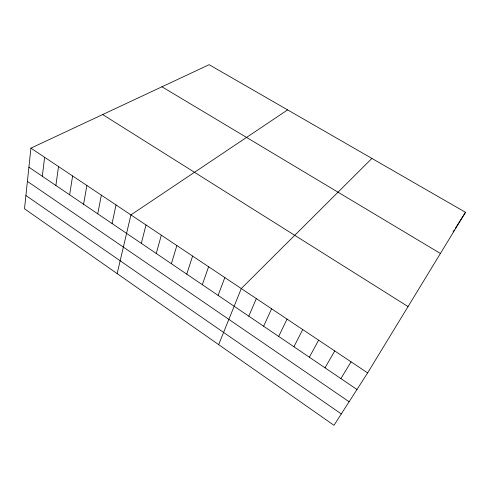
<?xml version="1.0" encoding="UTF-8"?>
<svg xmlns="http://www.w3.org/2000/svg" width="490" height="490" viewBox="0 0 490 490"><rect width="100%" height="100%" fill="white"/><g stroke="black" fill="none" stroke-linecap="round" stroke-linejoin="round"><path stroke-width="0.73" d="M30.919 148.139L24.5 208.789L333.99 425.308L367.635 372.896L465.5 212.311L209.132 64.692L30.919 148.139L367.635 372.896M42.305 176.271L44.627 157.29M55.885 185.471L58.518 166.563M69.641 194.793L72.606 175.965M83.588 204.244L86.883 185.496M97.724 213.824L101.356 195.155M112.057 223.532L116.038 204.955M117.135 273.598L130.922 214.889L287.624 109.889M141.31 243.352L146.014 224.965M156.243 253.471L161.326 235.188M171.384 263.73L176.859 245.557M186.739 274.137L192.613 256.074M202.315 284.69L208.605 266.744M218.117 295.397L224.824 277.573M218.663 344.629L241.288 288.561L371.91 158.417M248.798 316.179L256.337 298.606M263.638 326.236L271.589 308.786M278.681 336.428L287.054 319.113M293.92 346.755L302.728 329.574M309.368 357.222L318.616 340.183M325.023 367.831L334.731 350.932M340.899 378.586L351.067 361.841M453.042 231.911L454.255 229.994M455.473 228.077L465.5 212.311M161.945 86.785L440.412 253.477M102.655 114.55L408.06 306.569M28.904 167.188L356.983 389.489M27.403 181.367L349.107 401.757M25.909 195.504L341.291 413.928"/></g></svg>
